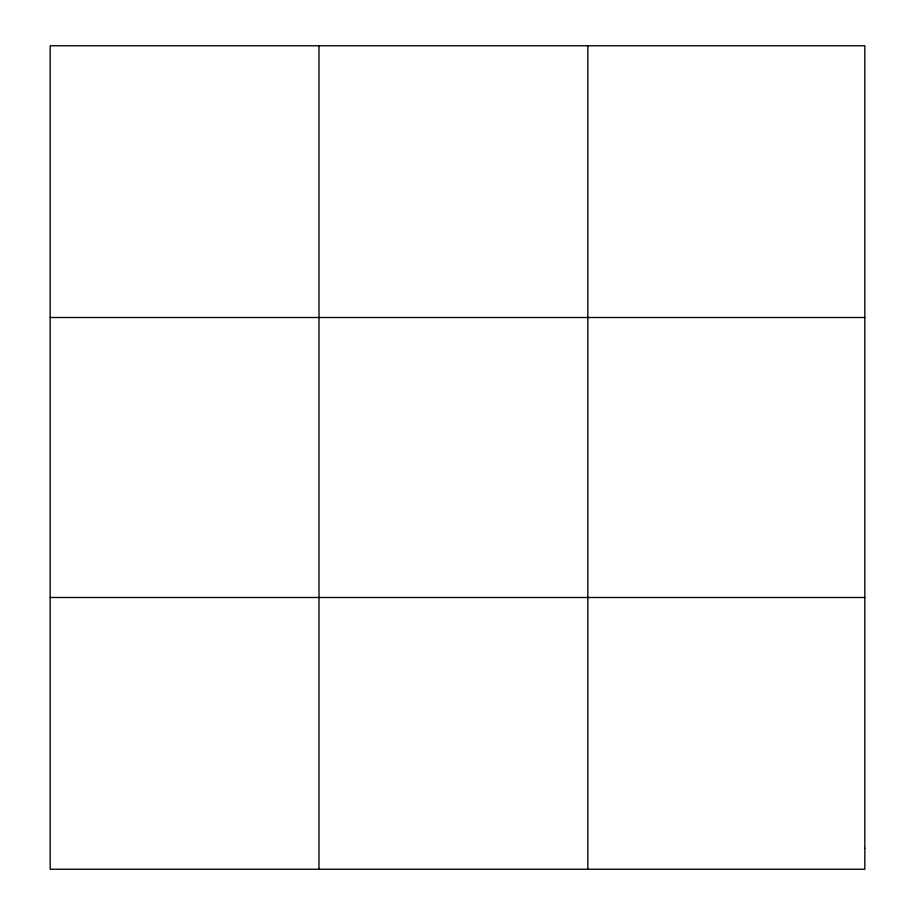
<?xml version="1.0" encoding="UTF-8"?>
<svg xmlns="http://www.w3.org/2000/svg" width="915" height="915" viewBox="0 0 915 915"><rect width="100%" height="100%" fill="white"/><g stroke="black" fill="none" stroke-linecap="round" stroke-linejoin="round"><path stroke-width="1.37" d="M319.003 45.75L319.003 869.25M587.842 45.75L587.842 869.25M50.165 317.505L864.835 317.505M50.165 597.495L864.835 597.495M864.835 848.342L864.835 869.25L50.165 869.25L50.165 45.75L864.835 45.75L864.835 848.342"/></g></svg>
